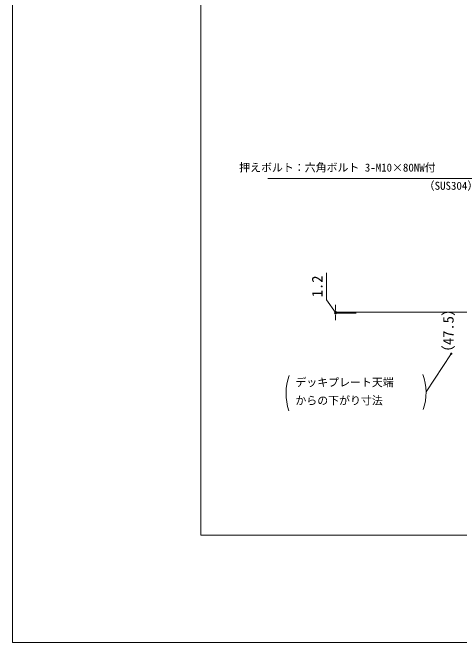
# Model space of a CAD drawing. Units: millimetres, scale not verified. Extents: x -1380 to 1380, y -955 to 955.
# Drawn here: x -1380 to -766, y -955 to -90 of the extents above; entities that cross this region are included whole.
import ezdxf
from ezdxf.enums import TextEntityAlignment as Align

# ---------------------------------------------------------------- set-up
doc = ezdxf.new("R2010")
doc.units = ezdxf.units.MM
doc.header["$LTSCALE"] = 3
for name, color, linetype, lineweight in [('0-0_0', 7, 'Continuous', 15), ('0-6_WAKU', 7, 'Continuous', 18), ('0-7_MOJI', 7, 'Continuous', 18), ('0-8_SUNPO', 7, 'Continuous', 18)]:
    doc.layers.add(name, color=color, linetype=linetype, lineweight=lineweight)
doc.styles.add('ＭＳ ゴシック', font='')
doc.styles.get('ＭＳ ゴシック').set_extended_font_data('MS Gothic')

# ---------------------------------------------------------------- blocks, each defined once
blk = doc.blocks.new('_DOT')
at = {"layer": '0-0_0'}
for p, q in [((-0.5, 0), (-1, 0)), ((0.25, 0), (-0.25, 0))]:
    blk.add_line(p, q, dxfattribs=at)
blk.add_circle((0, 0), 0.25, dxfattribs=at)
blk = doc.blocks.new('_DOTSMALL')
at = {"layer": '0-0_0'}
blk.add_line((0.0625, 0), (-0.0625, 0), dxfattribs=at)
blk.add_circle((0, 0), 0.0625, dxfattribs=at)

msp = doc.modelspace()

# ---------------------------------------------------------------- linework, layer by layer
at = {"layer": '0-0_0', "lineweight": 18}
msp.add_lwpolyline([(-1121.48, -807.603), (1121.02, -807.603), (1121.02, 687.397), (-1121.48, 687.397)], close=True, dxfattribs=at)
at = {"layer": '0-6_WAKU'}
msp.add_lwpolyline([(-1380.23, -955.103), (1379.77, -955.103), (1379.77, 954.897), (-1380.23, 954.897)], close=True, dxfattribs=at)
at = {"layer": '0-8_SUNPO'}
for p, q in [((-712.158, -317.81), (-1029.481, -317.81)), ((-936.564, -496.403), (-936.564, -491.403)), ((-705.23, -501.403), (-936.564, -501.403)), ((-936.564, -501.403), (-936.564, -502.603)), ((-936.564, -501.403), (-936.564, -502.603)), ((-908.082, -502.603), (-936.564, -502.603)), ((-936.564, -507.603), (-936.564, -512.603)), ((-777.612, -558.508), (-812.206, -610.987))]:
    msp.add_line(p, q, dxfattribs=at)
msp.add_lwpolyline([(-936.564, -502.003), (-949.064, -484.475), (-949.064, -447.449)], dxfattribs=at)
for centre, start, end in [((-884.729, -611.827), 341.16934, 20.15717), ((-932.086, -613.373), 159.84283, 198.83066)]:
    msp.add_arc(centre, 72.528, start, end, dxfattribs=at)

# ---------------------------------------------------------------- block references
for name, p, xscale, yscale, rotation in [('_DOT', (-936.564, -501.403), 5, 5, 270), ('_DOT', (-936.564, -502.603), 5, 5, 90), ('_DOTSMALL', (-777.612, -558.508), 15, 15, 56.60708)]:
    msp.add_blockref(name, p, dxfattribs=dict(at, xscale=xscale, yscale=yscale, rotation=rotation))

# ---------------------------------------------------------------- texts
at = {"layer": '0-7_MOJI', "style": 'ＭＳ ゴシック'}
for s, p in [('押えボルト：六角ボルト 3-M10×80NW付 ', (-1068.952, -311.565)), ('（SUS304）', (-815.475, -336.565)), ('デッキプレート天端 ', (-991.761, -606.622)), ('からの下がり寸法 ', (-991.761, -631.622))]:
    msp.add_text(s, height=11, dxfattribs=at).set_placement(p, align=Align.BOTTOM_LEFT)
at = {"layer": '0-8_SUNPO', "style": 'ＭＳ ゴシック'}
for s, p in [('1.2', (-950.064, -480.962)), ('（47.5）', (-769.945, -566.699))]:
    msp.add_text(s, height=14.66, rotation=90, dxfattribs=at).set_placement(p, align=Align.BOTTOM_LEFT)

doc.saveas('drawing.dxf')
